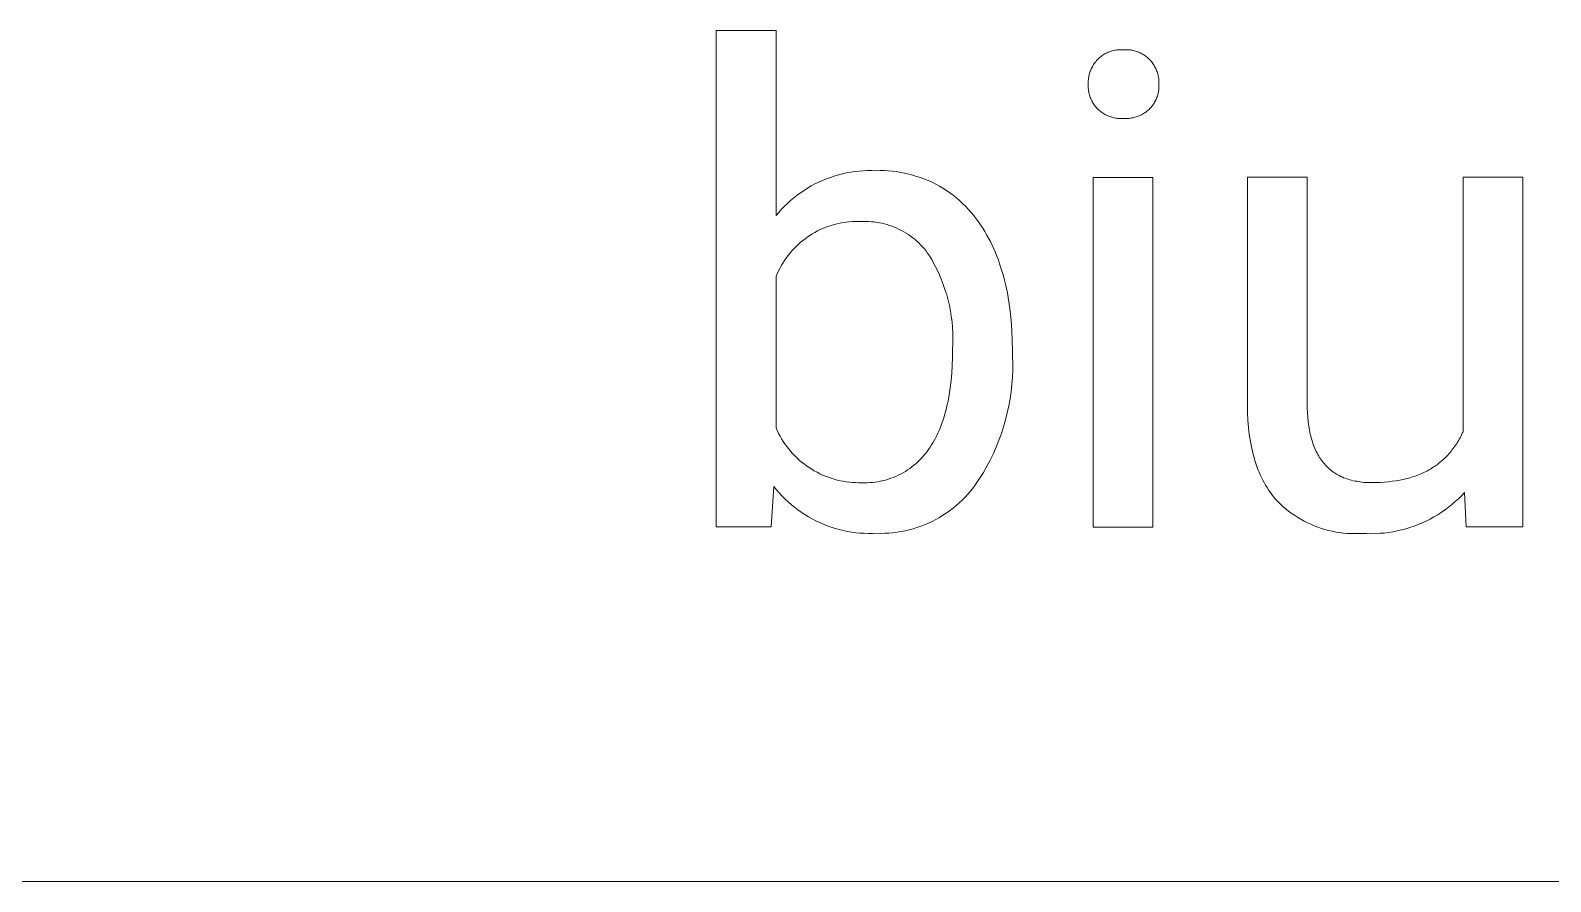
# Model space of a CAD drawing. Header units: millimetres. Extents: x 1434 to 4837, y 1889 to 4267.
# Drawn here: x 3683.2 to 3787.1, y 2079.7 to 2138 of the extents above; entities that cross this region are included whole.
import ezdxf

# ---------------------------------------------------------------- set-up
doc = ezdxf.new("R2010")
doc.units = ezdxf.units.MM
doc.header["$MEASUREMENT"] = 0
doc.layers.add('Domyślny', color=7, linetype='Continuous', true_color=0x000000)

msp = doc.modelspace()

# ---------------------------------------------------------------- linework, layer by layer
at = {"layer": 'Domyślny', "color": 18, "lineweight": 15, "true_color": 0x000000}
for p, q in [((3730.06, 2104), (3730.06, 2137.99)), ((3730.06, 2137.99), (3734.16, 2137.99)), ((3734.16, 2137.99), (3734.16, 2125.31)), ((3756.19, 2136.03), (3756.24, 2136.09)), ((3756.24, 2136.09), (3756.3, 2136.14)), ((3756.3, 2136.14), (3756.36, 2136.19)), ((3756.36, 2136.19), (3756.42, 2136.23)), ((3756.42, 2136.23), (3756.48, 2136.28)), ((3756.48, 2136.28), (3756.55, 2136.32)), ((3756.55, 2136.32), (3756.61, 2136.36)), ((3756.61, 2136.36), (3756.68, 2136.4)), ((3756.68, 2136.4), (3756.74, 2136.43)), ((3756.74, 2136.43), (3756.81, 2136.46)), ((3756.81, 2136.46), (3756.88, 2136.49)), ((3756.88, 2136.49), (3756.95, 2136.52)), ((3756.95, 2136.52), (3757.02, 2136.55)), ((3757.02, 2136.55), (3757.1, 2136.57)), ((3757.1, 2136.57), (3757.17, 2136.59)), ((3757.17, 2136.59), (3757.24, 2136.61)), ((3757.24, 2136.61), (3757.32, 2136.63)), ((3757.32, 2136.63), (3757.39, 2136.64)), ((3757.39, 2136.64), (3757.47, 2136.65)), ((3757.47, 2136.65), (3757.54, 2136.66)), ((3757.54, 2136.66), (3757.62, 2136.66)), ((3757.62, 2136.66), (3757.7, 2136.67)), ((3757.7, 2136.67), (3757.77, 2136.67)), ((3757.77, 2136.67), (3757.85, 2136.66)), ((3757.85, 2136.66), (3757.93, 2136.66)), ((3757.93, 2136.66), (3758, 2136.66)), ((3758, 2136.66), (3758.08, 2136.67)), ((3758.08, 2136.67), (3758.16, 2136.67)), ((3758.16, 2136.67), (3758.23, 2136.66)), ((3758.23, 2136.66), (3758.31, 2136.66)), ((3758.31, 2136.66), (3758.39, 2136.65)), ((3758.39, 2136.65), (3758.46, 2136.64)), ((3758.46, 2136.64), (3758.54, 2136.63)), ((3758.54, 2136.63), (3758.61, 2136.61)), ((3758.61, 2136.61), (3758.69, 2136.59)), ((3758.69, 2136.59), (3758.76, 2136.57)), ((3758.76, 2136.57), (3758.83, 2136.55)), ((3758.83, 2136.55), (3758.91, 2136.52)), ((3758.91, 2136.52), (3758.98, 2136.49)), ((3758.98, 2136.49), (3759.05, 2136.46)), ((3759.05, 2136.46), (3759.12, 2136.43)), ((3759.12, 2136.43), (3759.19, 2136.39)), ((3759.19, 2136.39), (3759.25, 2136.36)), ((3759.25, 2136.36), (3759.32, 2136.32)), ((3759.32, 2136.32), (3759.38, 2136.27)), ((3759.38, 2136.27), (3759.45, 2136.23)), ((3759.45, 2136.23), (3759.51, 2136.18)), ((3759.51, 2136.18), (3759.57, 2136.14)), ((3759.57, 2136.14), (3759.63, 2136.09)), ((3759.63, 2136.09), (3759.68, 2136.03)), ((3755.59, 2134.96), (3755.61, 2135.04)), ((3755.61, 2135.04), (3755.63, 2135.12)), ((3755.63, 2135.12), (3755.66, 2135.2)), ((3755.66, 2135.2), (3755.69, 2135.27)), ((3755.69, 2135.27), (3755.73, 2135.35)), ((3755.73, 2135.35), (3755.76, 2135.43)), ((3755.76, 2135.43), (3755.8, 2135.5)), ((3755.8, 2135.5), (3755.84, 2135.57)), ((3755.84, 2135.57), (3755.88, 2135.65)), ((3755.88, 2135.65), (3755.93, 2135.72)), ((3755.93, 2135.72), (3755.98, 2135.78)), ((3755.98, 2135.78), (3756.03, 2135.85)), ((3756.03, 2135.85), (3756.08, 2135.92)), ((3756.08, 2135.92), (3756.13, 2135.98)), ((3756.13, 2135.98), (3756.19, 2136.03)), ((3759.68, 2136.03), (3759.74, 2135.98)), ((3759.74, 2135.98), (3759.79, 2135.92)), ((3759.79, 2135.92), (3759.84, 2135.86)), ((3759.84, 2135.86), (3759.89, 2135.79)), ((3759.89, 2135.79), (3759.94, 2135.73)), ((3759.94, 2135.73), (3759.98, 2135.66)), ((3759.98, 2135.66), (3760.02, 2135.59)), ((3760.02, 2135.59), (3760.06, 2135.52)), ((3760.06, 2135.52), (3760.1, 2135.45)), ((3760.1, 2135.45), (3760.14, 2135.38)), ((3760.14, 2135.38), (3760.17, 2135.31)), ((3760.17, 2135.31), (3760.2, 2135.23)), ((3760.2, 2135.23), (3760.23, 2135.16)), ((3760.23, 2135.16), (3760.25, 2135.08)), ((3760.25, 2135.08), (3760.28, 2135.01)), ((3755.51, 2134.46), (3755.52, 2134.54)), ((3755.51, 2134.38), (3755.51, 2134.46)), ((3755.51, 2134.29), (3755.51, 2134.38)), ((3755.51, 2134.21), (3755.51, 2134.29)), ((3755.51, 2134.13), (3755.51, 2134.21)), ((3755.52, 2134.04), (3755.51, 2134.13)), ((3755.52, 2134.54), (3755.53, 2134.63)), ((3755.53, 2133.96), (3755.52, 2134.04)), ((3755.53, 2134.63), (3755.54, 2134.71)), ((3755.54, 2134.71), (3755.55, 2134.79)), ((3755.55, 2134.79), (3755.57, 2134.87)), ((3755.57, 2134.87), (3755.59, 2134.96)), ((3760.28, 2135.01), (3760.3, 2134.93)), ((3760.3, 2134.93), (3760.31, 2134.85)), ((3760.31, 2134.85), (3760.33, 2134.77)), ((3760.33, 2134.77), (3760.34, 2134.69)), ((3760.34, 2134.69), (3760.35, 2134.61)), ((3760.35, 2133.98), (3760.34, 2133.9)), ((3760.35, 2134.61), (3760.36, 2134.53)), ((3760.36, 2134.05), (3760.35, 2133.98)), ((3760.36, 2134.53), (3760.36, 2134.45)), ((3760.36, 2134.45), (3760.36, 2134.37)), ((3760.36, 2134.37), (3760.36, 2134.29)), ((3760.36, 2134.29), (3760.36, 2134.21)), ((3760.36, 2134.21), (3760.36, 2134.13)), ((3760.36, 2134.13), (3760.36, 2134.05)), ((3755.54, 2133.88), (3755.53, 2133.96)), ((3755.55, 2133.8), (3755.54, 2133.88)), ((3755.57, 2133.72), (3755.55, 2133.8)), ((3755.59, 2133.64), (3755.57, 2133.72)), ((3755.61, 2133.56), (3755.59, 2133.64)), ((3755.63, 2133.48), (3755.61, 2133.56)), ((3755.66, 2133.4), (3755.63, 2133.48)), ((3755.69, 2133.33), (3755.66, 2133.4)), ((3755.73, 2133.25), (3755.69, 2133.33)), ((3755.76, 2133.18), (3755.73, 2133.25)), ((3755.8, 2133.1), (3755.76, 2133.18)), ((3755.84, 2133.03), (3755.8, 2133.1)), ((3755.88, 2132.96), (3755.84, 2133.03)), ((3755.93, 2132.89), (3755.88, 2132.96)), ((3759.98, 2132.95), (3759.94, 2132.88)), ((3760.02, 2133.01), (3759.98, 2132.95)), ((3760.06, 2133.08), (3760.02, 2133.01)), ((3760.1, 2133.15), (3760.06, 2133.08)), ((3760.14, 2133.22), (3760.1, 2133.15)), ((3760.17, 2133.29), (3760.14, 2133.22)), ((3760.2, 2133.37), (3760.17, 2133.29)), ((3760.23, 2133.44), (3760.2, 2133.37)), ((3760.25, 2133.51), (3760.23, 2133.44)), ((3760.28, 2133.59), (3760.25, 2133.51)), ((3760.3, 2133.67), (3760.28, 2133.59)), ((3760.31, 2133.74), (3760.3, 2133.67)), ((3760.33, 2133.82), (3760.31, 2133.74)), ((3760.34, 2133.9), (3760.33, 2133.82)), ((3755.98, 2132.83), (3755.93, 2132.89)), ((3756.03, 2132.76), (3755.98, 2132.83)), ((3756.08, 2132.7), (3756.03, 2132.76)), ((3756.13, 2132.64), (3756.08, 2132.7)), ((3756.19, 2132.58), (3756.13, 2132.64)), ((3756.25, 2132.53), (3756.19, 2132.58)), ((3756.31, 2132.48), (3756.25, 2132.53)), ((3756.37, 2132.43), (3756.31, 2132.48)), ((3756.44, 2132.38), (3756.37, 2132.43)), ((3756.5, 2132.34), (3756.44, 2132.38)), ((3756.57, 2132.3), (3756.5, 2132.34)), ((3756.64, 2132.26), (3756.57, 2132.3)), ((3756.7, 2132.22), (3756.64, 2132.26)), ((3756.78, 2132.18), (3756.7, 2132.22)), ((3756.85, 2132.15), (3756.78, 2132.18)), ((3756.92, 2132.12), (3756.85, 2132.15)), ((3756.99, 2132.09), (3756.92, 2132.12)), ((3757.07, 2132.07), (3756.99, 2132.09)), ((3757.14, 2132.05), (3757.07, 2132.07)), ((3757.22, 2132.03), (3757.14, 2132.05)), ((3757.3, 2132.01), (3757.22, 2132.03)), ((3757.38, 2131.99), (3757.3, 2132.01)), ((3757.45, 2131.98), (3757.38, 2131.99)), ((3757.53, 2131.97), (3757.45, 2131.98)), ((3757.61, 2131.97), (3757.53, 2131.97)), ((3757.69, 2131.96), (3757.61, 2131.97)), ((3757.77, 2131.96), (3757.69, 2131.96)), ((3757.85, 2131.96), (3757.77, 2131.96)), ((3757.93, 2131.97), (3757.85, 2131.96)), ((3758, 2131.96), (3757.93, 2131.97)), ((3758.08, 2131.96), (3758, 2131.96)), ((3758.16, 2131.96), (3758.08, 2131.96)), ((3758.24, 2131.97), (3758.16, 2131.96)), ((3758.32, 2131.97), (3758.24, 2131.97)), ((3758.4, 2131.98), (3758.32, 2131.97)), ((3758.48, 2132), (3758.4, 2131.98)), ((3758.56, 2132.01), (3758.48, 2132)), ((3758.64, 2132.03), (3758.56, 2132.01)), ((3758.71, 2132.05), (3758.64, 2132.03)), ((3758.79, 2132.07), (3758.71, 2132.05)), ((3758.87, 2132.1), (3758.79, 2132.07)), ((3758.94, 2132.12), (3758.87, 2132.1)), ((3759.01, 2132.15), (3758.94, 2132.12)), ((3759.09, 2132.19), (3759.01, 2132.15)), ((3759.16, 2132.22), (3759.09, 2132.19)), ((3759.23, 2132.26), (3759.16, 2132.22)), ((3759.3, 2132.3), (3759.23, 2132.26)), ((3759.37, 2132.34), (3759.3, 2132.3)), ((3759.43, 2132.38), (3759.37, 2132.34)), ((3759.5, 2132.43), (3759.43, 2132.38)), ((3759.56, 2132.48), (3759.5, 2132.43)), ((3759.62, 2132.53), (3759.56, 2132.48)), ((3759.68, 2132.58), (3759.62, 2132.53)), ((3759.74, 2132.64), (3759.68, 2132.58)), ((3759.79, 2132.7), (3759.74, 2132.64)), ((3759.84, 2132.76), (3759.79, 2132.7)), ((3759.89, 2132.82), (3759.84, 2132.76)), ((3759.94, 2132.88), (3759.89, 2132.82)), ((3737.34, 2127.72), (3737.61, 2127.83)), ((3737.61, 2127.83), (3737.88, 2127.93)), ((3737.88, 2127.93), (3738.15, 2128.02)), ((3738.15, 2128.02), (3738.43, 2128.1)), ((3738.43, 2128.1), (3738.71, 2128.17)), ((3738.71, 2128.17), (3738.99, 2128.23)), ((3738.99, 2128.23), (3739.27, 2128.28)), ((3739.27, 2128.28), (3739.56, 2128.32)), ((3739.56, 2128.32), (3739.84, 2128.36)), ((3739.84, 2128.36), (3740.13, 2128.38)), ((3740.13, 2128.38), (3740.42, 2128.39)), ((3740.42, 2128.39), (3740.71, 2128.39)), ((3740.71, 2128.39), (3740.99, 2128.38)), ((3740.99, 2128.38), (3741.28, 2128.39)), ((3741.28, 2128.39), (3741.56, 2128.39)), ((3741.56, 2128.39), (3741.84, 2128.37)), ((3741.84, 2128.37), (3742.12, 2128.35)), ((3742.12, 2128.35), (3742.41, 2128.32)), ((3742.41, 2128.32), (3742.69, 2128.27)), ((3742.69, 2128.27), (3742.96, 2128.22)), ((3742.96, 2128.22), (3743.24, 2128.16)), ((3743.24, 2128.16), (3743.51, 2128.09)), ((3743.51, 2128.09), (3743.78, 2128)), ((3743.78, 2128), (3744.05, 2127.91)), ((3744.05, 2127.91), (3744.32, 2127.81)), ((3744.32, 2127.81), (3744.58, 2127.71)), ((3755.85, 2103.99), (3755.85, 2127.93)), ((3755.85, 2127.93), (3759.94, 2127.93)), ((3759.94, 2127.93), (3759.94, 2103.99)), ((3766.41, 2112.36), (3766.41, 2127.94)), ((3766.41, 2127.94), (3770.5, 2127.94)), ((3770.5, 2127.94), (3770.5, 2112.47)), ((3781.16, 2110.52), (3781.16, 2127.94)), ((3781.16, 2127.94), (3785.26, 2127.94)), ((3785.26, 2127.94), (3785.26, 2104)), ((3735.38, 2126.53), (3735.6, 2126.71)), ((3735.6, 2126.71), (3735.84, 2126.88)), ((3735.84, 2126.88), (3736.08, 2127.04)), ((3736.08, 2127.04), (3736.32, 2127.2)), ((3736.32, 2127.2), (3736.57, 2127.34)), ((3736.57, 2127.34), (3736.82, 2127.48)), ((3736.82, 2127.48), (3737.08, 2127.6)), ((3737.08, 2127.6), (3737.34, 2127.72)), ((3744.58, 2127.71), (3744.84, 2127.59)), ((3744.84, 2127.59), (3745.09, 2127.46)), ((3745.09, 2127.46), (3745.34, 2127.32)), ((3745.34, 2127.32), (3745.58, 2127.18)), ((3745.58, 2127.18), (3745.82, 2127.03)), ((3745.82, 2127.03), (3746.05, 2126.87)), ((3746.05, 2126.87), (3746.28, 2126.7)), ((3746.28, 2126.7), (3746.5, 2126.52)), ((3734.35, 2125.53), (3734.54, 2125.75)), ((3734.54, 2125.75), (3734.74, 2125.95)), ((3734.74, 2125.95), (3734.94, 2126.15)), ((3734.94, 2126.15), (3735.16, 2126.35)), ((3735.16, 2126.35), (3735.38, 2126.53)), ((3746.5, 2126.52), (3746.72, 2126.34)), ((3746.72, 2126.34), (3746.92, 2126.15)), ((3746.92, 2126.15), (3747.13, 2125.95)), ((3747.13, 2125.95), (3747.32, 2125.74)), ((3747.32, 2125.74), (3747.51, 2125.53)), ((3734.16, 2125.31), (3734.35, 2125.53)), ((3737.95, 2124.64), (3737.76, 2124.58)), ((3738.15, 2124.7), (3737.95, 2124.64)), ((3738.35, 2124.75), (3738.15, 2124.7)), ((3738.55, 2124.79), (3738.35, 2124.75)), ((3738.75, 2124.83), (3738.55, 2124.79)), ((3738.95, 2124.86), (3738.75, 2124.83)), ((3739.15, 2124.88), (3738.95, 2124.86)), ((3739.36, 2124.9), (3739.15, 2124.88)), ((3739.56, 2124.91), (3739.36, 2124.9)), ((3739.77, 2124.91), (3739.56, 2124.91)), ((3739.97, 2124.9), (3739.77, 2124.91)), ((3740.15, 2124.91), (3739.97, 2124.9)), ((3740.33, 2124.91), (3740.15, 2124.91)), ((3740.51, 2124.91), (3740.33, 2124.91)), ((3740.69, 2124.89), (3740.51, 2124.91)), ((3740.87, 2124.88), (3740.69, 2124.89)), ((3741.05, 2124.85), (3740.87, 2124.88)), ((3741.23, 2124.82), (3741.05, 2124.85)), ((3741.41, 2124.79), (3741.23, 2124.82)), ((3741.58, 2124.75), (3741.41, 2124.79)), ((3741.75, 2124.7), (3741.58, 2124.75)), ((3741.93, 2124.64), (3741.75, 2124.7)), ((3742.1, 2124.58), (3741.93, 2124.64)), ((3747.51, 2125.53), (3747.69, 2125.31)), ((3747.69, 2125.31), (3747.86, 2125.09)), ((3747.86, 2125.09), (3748.01, 2124.88)), ((3748.01, 2124.88), (3748.16, 2124.67)), ((3748.16, 2124.67), (3748.3, 2124.45)), ((3735.97, 2123.59), (3735.81, 2123.46)), ((3736.13, 2123.71), (3735.97, 2123.59)), ((3736.3, 2123.83), (3736.13, 2123.71)), ((3736.47, 2123.95), (3736.3, 2123.83)), ((3736.64, 2124.06), (3736.47, 2123.95)), ((3736.82, 2124.16), (3736.64, 2124.06)), ((3737, 2124.26), (3736.82, 2124.16)), ((3737.19, 2124.35), (3737, 2124.26)), ((3737.37, 2124.43), (3737.19, 2124.35)), ((3737.56, 2124.51), (3737.37, 2124.43)), ((3737.76, 2124.58), (3737.56, 2124.51)), ((3742.26, 2124.52), (3742.1, 2124.58)), ((3742.43, 2124.45), (3742.26, 2124.52)), ((3742.59, 2124.37), (3742.43, 2124.45)), ((3742.75, 2124.29), (3742.59, 2124.37)), ((3742.91, 2124.2), (3742.75, 2124.29)), ((3743.07, 2124.11), (3742.91, 2124.2)), ((3743.22, 2124.01), (3743.07, 2124.11)), ((3743.36, 2123.91), (3743.22, 2124.01)), ((3743.51, 2123.8), (3743.36, 2123.91)), ((3743.65, 2123.69), (3743.51, 2123.8)), ((3743.79, 2123.57), (3743.65, 2123.69)), ((3743.92, 2123.45), (3743.79, 2123.57)), ((3748.3, 2124.45), (3748.44, 2124.23)), ((3748.44, 2124.23), (3748.57, 2124)), ((3748.57, 2124), (3748.7, 2123.77)), ((3748.7, 2123.77), (3748.83, 2123.53)), ((3734.97, 2122.56), (3734.85, 2122.4)), ((3735.1, 2122.72), (3734.97, 2122.56)), ((3735.23, 2122.88), (3735.1, 2122.72)), ((3735.37, 2123.03), (3735.23, 2122.88)), ((3735.51, 2123.18), (3735.37, 2123.03)), ((3735.66, 2123.32), (3735.51, 2123.18)), ((3735.81, 2123.46), (3735.66, 2123.32)), ((3744.05, 2123.32), (3743.92, 2123.45)), ((3744.17, 2123.19), (3744.05, 2123.32)), ((3744.29, 2123.05), (3744.17, 2123.19)), ((3744.4, 2122.92), (3744.29, 2123.05)), ((3744.51, 2122.77), (3744.4, 2122.92)), ((3744.62, 2122.63), (3744.51, 2122.77)), ((3744.81, 2122.3), (3744.62, 2122.63)), ((3748.83, 2123.53), (3748.94, 2123.29)), ((3748.94, 2123.29), (3749.06, 2123.04)), ((3749.06, 2123.04), (3749.17, 2122.79)), ((3749.17, 2122.79), (3749.27, 2122.54)), ((3749.27, 2122.54), (3749.37, 2122.28)), ((3734.33, 2121.52), (3734.24, 2121.33)), ((3734.42, 2121.7), (3734.33, 2121.52)), ((3734.52, 2121.88), (3734.42, 2121.7)), ((3734.62, 2122.06), (3734.52, 2121.88)), ((3734.73, 2122.23), (3734.62, 2122.06)), ((3734.85, 2122.4), (3734.73, 2122.23)), ((3744.99, 2121.97), (3744.81, 2122.3)), ((3745.16, 2121.64), (3744.99, 2121.97)), ((3745.32, 2121.3), (3745.16, 2121.64)), ((3749.37, 2122.28), (3749.46, 2122.01)), ((3749.46, 2122.01), (3749.55, 2121.74)), ((3749.55, 2121.74), (3749.64, 2121.47)), ((3734.24, 2121.33), (3734.16, 2121.14)), ((3734.16, 2121.14), (3734.16, 2110.79)), ((3745.47, 2120.95), (3745.32, 2121.3)), ((3745.6, 2120.6), (3745.47, 2120.95)), ((3745.72, 2120.25), (3745.6, 2120.6)), ((3749.64, 2121.47), (3749.72, 2121.19)), ((3749.72, 2121.19), (3749.79, 2120.9)), ((3749.79, 2120.9), (3749.86, 2120.61)), ((3749.86, 2120.61), (3749.93, 2120.32)), ((3745.84, 2119.89), (3745.72, 2120.25)), ((3745.93, 2119.52), (3745.84, 2119.89)), ((3746.02, 2119.16), (3745.93, 2119.52)), ((3749.93, 2120.32), (3749.99, 2120.02)), ((3749.99, 2120.02), (3750.04, 2119.71)), ((3750.04, 2119.71), (3750.09, 2119.41)), ((3746.09, 2118.79), (3746.02, 2119.16)), ((3746.15, 2118.42), (3746.09, 2118.79)), ((3746.2, 2118.04), (3746.15, 2118.42)), ((3750.09, 2119.41), (3750.18, 2118.77)), ((3750.18, 2118.77), (3750.24, 2118.12)), ((3746.23, 2117.67), (3746.2, 2118.04)), ((3746.25, 2117.29), (3746.23, 2117.67)), ((3750.24, 2118.12), (3750.29, 2117.45)), ((3750.29, 2117.45), (3750.32, 2116.76)), ((3746.24, 2116.17), (3746.26, 2116.54)), ((3746.26, 2116.92), (3746.25, 2117.29)), ((3746.26, 2116.54), (3746.26, 2116.92)), ((3750.32, 2116.76), (3750.33, 2116.05)), ((3746.21, 2115.06), (3746.23, 2115.6)), ((3746.23, 2115.6), (3746.24, 2116.17)), ((3750.33, 2116.05), (3750.33, 2115.7)), ((3750.33, 2115.7), (3750.35, 2115.21)), ((3746.14, 2114.02), (3746.18, 2114.53)), ((3746.18, 2114.53), (3746.21, 2115.06)), ((3750.33, 2114.23), (3750.29, 2113.74)), ((3750.35, 2114.72), (3750.33, 2114.23)), ((3750.35, 2115.21), (3750.35, 2114.72)), ((3746.01, 2113.05), (3746.08, 2113.53)), ((3746.08, 2113.53), (3746.14, 2114.02)), ((3750.24, 2113.25), (3750.17, 2112.77)), ((3750.29, 2113.74), (3750.24, 2113.25)), ((3745.78, 2111.95), (3745.83, 2112.16)), ((3745.83, 2112.16), (3745.88, 2112.38)), ((3745.88, 2112.38), (3745.93, 2112.6)), ((3745.93, 2112.6), (3746.01, 2113.05)), ((3750.09, 2112.29), (3749.98, 2111.81)), ((3750.17, 2112.77), (3750.09, 2112.29)), ((3766.42, 2111.82), (3766.41, 2112.36)), ((3770.5, 2112.47), (3770.5, 2112.14)), ((3770.5, 2112.14), (3770.52, 2111.81)), ((3745.46, 2110.96), (3745.53, 2111.15)), ((3745.53, 2111.15), (3745.6, 2111.34)), ((3745.6, 2111.34), (3745.66, 2111.54)), ((3745.66, 2111.54), (3745.72, 2111.74)), ((3745.72, 2111.74), (3745.78, 2111.95)), ((3749.87, 2111.33), (3749.73, 2110.86)), ((3749.98, 2111.81), (3749.87, 2111.33)), ((3766.44, 2111.3), (3766.42, 2111.82)), ((3766.48, 2110.8), (3766.44, 2111.3)), ((3770.52, 2111.81), (3770.54, 2111.5)), ((3770.54, 2111.5), (3770.57, 2111.2)), ((3770.57, 2111.2), (3770.61, 2110.9)), ((3734.16, 2110.79), (3734.25, 2110.59)), ((3734.25, 2110.59), (3734.34, 2110.4)), ((3734.34, 2110.4), (3734.44, 2110.22)), ((3734.44, 2110.22), (3734.54, 2110.03)), ((3744.98, 2109.92), (3745.07, 2110.08)), ((3745.07, 2110.08), (3745.16, 2110.25)), ((3745.16, 2110.25), (3745.24, 2110.42)), ((3745.24, 2110.42), (3745.32, 2110.59)), ((3745.32, 2110.59), (3745.39, 2110.77)), ((3745.39, 2110.77), (3745.46, 2110.96)), ((3749.58, 2110.39), (3749.41, 2109.93)), ((3749.73, 2110.86), (3749.58, 2110.39)), ((3766.51, 2110.56), (3766.48, 2110.8)), ((3766.54, 2110.32), (3766.51, 2110.56)), ((3766.58, 2110.08), (3766.54, 2110.32)), ((3766.61, 2109.85), (3766.58, 2110.08)), ((3770.61, 2110.9), (3770.63, 2110.76)), ((3770.63, 2110.76), (3770.65, 2110.62)), ((3770.65, 2110.62), (3770.68, 2110.49)), ((3770.68, 2110.49), (3770.71, 2110.35)), ((3770.71, 2110.35), (3770.74, 2110.22)), ((3770.74, 2110.22), (3770.78, 2110.09)), ((3770.78, 2110.09), (3770.81, 2109.97)), ((3780.9, 2110), (3780.96, 2110.1)), ((3780.96, 2110.1), (3781.01, 2110.2)), ((3781.01, 2110.2), (3781.06, 2110.31)), ((3781.06, 2110.31), (3781.11, 2110.41)), ((3781.11, 2110.41), (3781.16, 2110.52)), ((3734.54, 2110.03), (3734.66, 2109.85)), ((3734.66, 2109.85), (3734.77, 2109.68)), ((3734.77, 2109.68), (3734.9, 2109.51)), ((3734.9, 2109.51), (3735.03, 2109.34)), ((3735.03, 2109.34), (3735.16, 2109.18)), ((3735.16, 2109.18), (3735.3, 2109.02)), ((3735.3, 2109.02), (3735.45, 2108.87)), ((3744.26, 2108.87), (3744.38, 2109.02)), ((3744.38, 2109.02), (3744.49, 2109.16)), ((3744.49, 2109.16), (3744.6, 2109.31)), ((3744.6, 2109.31), (3744.7, 2109.46)), ((3744.7, 2109.46), (3744.8, 2109.61)), ((3744.8, 2109.61), (3744.89, 2109.76)), ((3744.89, 2109.76), (3744.98, 2109.92)), ((3749.03, 2109.03), (3748.82, 2108.58)), ((3749.23, 2109.47), (3749.03, 2109.03)), ((3749.41, 2109.93), (3749.23, 2109.47)), ((3766.66, 2109.62), (3766.61, 2109.85)), ((3766.7, 2109.4), (3766.66, 2109.62)), ((3766.75, 2109.18), (3766.7, 2109.4)), ((3766.81, 2108.96), (3766.75, 2109.18)), ((3770.81, 2109.97), (3770.85, 2109.84)), ((3770.85, 2109.84), (3770.89, 2109.72)), ((3770.89, 2109.72), (3770.93, 2109.6)), ((3770.93, 2109.6), (3770.98, 2109.49)), ((3770.98, 2109.49), (3771.02, 2109.37)), ((3771.02, 2109.37), (3771.07, 2109.26)), ((3771.07, 2109.26), (3771.12, 2109.16)), ((3771.12, 2109.16), (3771.18, 2109.05)), ((3771.18, 2109.05), (3771.23, 2108.95)), ((3780.19, 2109), (3780.26, 2109.08)), ((3780.26, 2109.08), (3780.34, 2109.16)), ((3780.34, 2109.16), (3780.4, 2109.25)), ((3780.4, 2109.25), (3780.47, 2109.34)), ((3780.47, 2109.34), (3780.54, 2109.43)), ((3780.54, 2109.43), (3780.6, 2109.52)), ((3780.6, 2109.52), (3780.66, 2109.61)), ((3780.66, 2109.61), (3780.73, 2109.71)), ((3780.73, 2109.71), (3780.79, 2109.8)), ((3780.79, 2109.8), (3780.84, 2109.9)), ((3780.84, 2109.9), (3780.9, 2110)), ((3735.45, 2108.87), (3735.6, 2108.72)), ((3735.6, 2108.72), (3735.75, 2108.58)), ((3735.75, 2108.58), (3735.91, 2108.44)), ((3735.91, 2108.44), (3736.08, 2108.31)), ((3736.08, 2108.31), (3736.25, 2108.18)), ((3736.25, 2108.18), (3736.42, 2108.06)), ((3736.42, 2108.06), (3736.6, 2107.95)), ((3743.16, 2107.9), (3743.31, 2108)), ((3743.31, 2108), (3743.46, 2108.11)), ((3743.46, 2108.11), (3743.6, 2108.23)), ((3743.6, 2108.23), (3743.74, 2108.35)), ((3743.74, 2108.35), (3743.88, 2108.47)), ((3743.88, 2108.47), (3744.01, 2108.6)), ((3744.01, 2108.6), (3744.14, 2108.74)), ((3744.14, 2108.74), (3744.26, 2108.87)), ((3748.59, 2108.15), (3748.35, 2107.72)), ((3748.82, 2108.58), (3748.59, 2108.15)), ((3766.86, 2108.75), (3766.81, 2108.96)), ((3766.92, 2108.54), (3766.86, 2108.75)), ((3766.99, 2108.34), (3766.92, 2108.54)), ((3767.06, 2108.14), (3766.99, 2108.34)), ((3767.13, 2107.94), (3767.06, 2108.14)), ((3771.23, 2108.95), (3771.29, 2108.85)), ((3771.29, 2108.85), (3771.35, 2108.75)), ((3771.35, 2108.75), (3771.41, 2108.66)), ((3771.41, 2108.66), (3771.47, 2108.57)), ((3771.47, 2108.57), (3771.54, 2108.48)), ((3771.54, 2108.48), (3771.61, 2108.39)), ((3771.61, 2108.39), (3771.68, 2108.31)), ((3771.68, 2108.31), (3771.75, 2108.23)), ((3771.75, 2108.23), (3771.82, 2108.15)), ((3771.82, 2108.15), (3771.9, 2108.07)), ((3771.9, 2108.07), (3771.98, 2108)), ((3771.98, 2108), (3772.06, 2107.93)), ((3778.93, 2107.96), (3779.02, 2108.02)), ((3779.02, 2108.02), (3779.12, 2108.08)), ((3779.12, 2108.08), (3779.21, 2108.14)), ((3779.21, 2108.14), (3779.3, 2108.2)), ((3779.3, 2108.2), (3779.39, 2108.26)), ((3779.39, 2108.26), (3779.47, 2108.33)), ((3779.47, 2108.33), (3779.56, 2108.4)), ((3779.56, 2108.4), (3779.64, 2108.47)), ((3779.64, 2108.47), (3779.73, 2108.54)), ((3779.73, 2108.54), (3779.81, 2108.61)), ((3779.81, 2108.61), (3779.89, 2108.68)), ((3779.89, 2108.68), (3779.97, 2108.76)), ((3779.97, 2108.76), (3780.04, 2108.84)), ((3780.04, 2108.84), (3780.12, 2108.92)), ((3780.12, 2108.92), (3780.19, 2109)), ((3736.6, 2107.95), (3736.78, 2107.84)), ((3736.78, 2107.84), (3736.97, 2107.74)), ((3736.97, 2107.74), (3737.16, 2107.64)), ((3737.16, 2107.64), (3737.35, 2107.55)), ((3737.35, 2107.55), (3737.54, 2107.47)), ((3737.54, 2107.47), (3737.74, 2107.4)), ((3737.74, 2107.4), (3737.94, 2107.33)), ((3737.94, 2107.33), (3738.14, 2107.26)), ((3738.14, 2107.26), (3738.34, 2107.21)), ((3738.34, 2107.21), (3738.55, 2107.16)), ((3738.55, 2107.16), (3738.76, 2107.12)), ((3738.76, 2107.12), (3738.97, 2107.09)), ((3738.97, 2107.09), (3739.18, 2107.06)), ((3739.18, 2107.06), (3739.39, 2107.04)), ((3739.39, 2107.04), (3739.6, 2107.03)), ((3739.6, 2107.03), (3739.81, 2107.02)), ((3739.81, 2107.02), (3740.02, 2107.02)), ((3740.02, 2107.02), (3740.2, 2107.02)), ((3740.2, 2107.02), (3740.39, 2107.02)), ((3740.39, 2107.02), (3740.57, 2107.03)), ((3740.57, 2107.03), (3740.75, 2107.04)), ((3740.75, 2107.04), (3740.94, 2107.07)), ((3740.94, 2107.07), (3741.12, 2107.09)), ((3741.12, 2107.09), (3741.3, 2107.13)), ((3741.3, 2107.13), (3741.48, 2107.17)), ((3741.48, 2107.17), (3741.66, 2107.21)), ((3741.66, 2107.21), (3741.84, 2107.27)), ((3741.84, 2107.27), (3742.01, 2107.33)), ((3742.01, 2107.33), (3742.18, 2107.39)), ((3742.18, 2107.39), (3742.35, 2107.46)), ((3742.35, 2107.46), (3742.52, 2107.54)), ((3742.52, 2107.54), (3742.68, 2107.62)), ((3742.68, 2107.62), (3742.85, 2107.71)), ((3742.85, 2107.71), (3743.01, 2107.8)), ((3743.01, 2107.8), (3743.16, 2107.9)), ((3748.09, 2107.31), (3747.81, 2106.9)), ((3748.35, 2107.72), (3748.09, 2107.31)), ((3767.21, 2107.75), (3767.13, 2107.94)), ((3767.29, 2107.57), (3767.21, 2107.75)), ((3767.38, 2107.38), (3767.29, 2107.57)), ((3767.46, 2107.21), (3767.38, 2107.38)), ((3767.56, 2107.03), (3767.46, 2107.21)), ((3767.65, 2106.86), (3767.56, 2107.03)), ((3772.06, 2107.93), (3772.14, 2107.86)), ((3772.14, 2107.86), (3772.23, 2107.8)), ((3772.23, 2107.8), (3772.32, 2107.73)), ((3772.32, 2107.73), (3772.41, 2107.67)), ((3772.41, 2107.67), (3772.5, 2107.62)), ((3772.5, 2107.62), (3772.59, 2107.56)), ((3772.59, 2107.56), (3772.69, 2107.51)), ((3772.69, 2107.51), (3772.79, 2107.46)), ((3772.79, 2107.46), (3772.89, 2107.42)), ((3772.89, 2107.42), (3772.99, 2107.37)), ((3772.99, 2107.37), (3773.09, 2107.33)), ((3773.09, 2107.33), (3773.2, 2107.29)), ((3773.2, 2107.29), (3773.31, 2107.26)), ((3773.31, 2107.26), (3773.42, 2107.22)), ((3773.42, 2107.22), (3773.53, 2107.19)), ((3773.53, 2107.19), (3773.65, 2107.16)), ((3773.65, 2107.16), (3773.77, 2107.14)), ((3773.77, 2107.14), (3773.89, 2107.12)), ((3773.89, 2107.12), (3774.01, 2107.1)), ((3774.01, 2107.1), (3774.13, 2107.08)), ((3774.13, 2107.08), (3774.26, 2107.07)), ((3774.26, 2107.07), (3774.38, 2107.05)), ((3774.38, 2107.05), (3774.51, 2107.04)), ((3774.51, 2107.04), (3774.65, 2107.04)), ((3774.65, 2107.04), (3774.78, 2107.03)), ((3774.78, 2107.03), (3774.92, 2107.03)), ((3774.92, 2107.03), (3775.21, 2107.04)), ((3775.21, 2107.04), (3775.49, 2107.05)), ((3775.49, 2107.05), (3775.77, 2107.06)), ((3775.77, 2107.06), (3776.05, 2107.09)), ((3776.05, 2107.09), (3776.31, 2107.12)), ((3776.31, 2107.12), (3776.57, 2107.16)), ((3776.57, 2107.16), (3776.83, 2107.2)), ((3776.83, 2107.2), (3777.07, 2107.25)), ((3777.07, 2107.25), (3777.31, 2107.31)), ((3777.31, 2107.31), (3777.55, 2107.37)), ((3777.55, 2107.37), (3777.78, 2107.45)), ((3777.78, 2107.45), (3777.89, 2107.48)), ((3777.89, 2107.48), (3778, 2107.52)), ((3778, 2107.52), (3778.11, 2107.57)), ((3778.11, 2107.57), (3778.22, 2107.61)), ((3778.22, 2107.61), (3778.32, 2107.65)), ((3778.32, 2107.65), (3778.43, 2107.7)), ((3778.43, 2107.7), (3778.53, 2107.75)), ((3778.53, 2107.75), (3778.63, 2107.8)), ((3778.63, 2107.8), (3778.73, 2107.85)), ((3778.73, 2107.85), (3778.83, 2107.91)), ((3778.83, 2107.91), (3778.93, 2107.96)), ((3734.02, 2106.76), (3733.82, 2104)), ((3734.2, 2106.54), (3734.02, 2106.76)), ((3734.39, 2106.32), (3734.2, 2106.54)), ((3734.59, 2106.11), (3734.39, 2106.32)), ((3734.79, 2105.91), (3734.59, 2106.11)), ((3735, 2105.71), (3734.79, 2105.91)), ((3747.1, 2106.04), (3746.9, 2105.84)), ((3747.29, 2106.24), (3747.1, 2106.04)), ((3747.47, 2106.45), (3747.29, 2106.24)), ((3747.65, 2106.67), (3747.47, 2106.45)), ((3747.81, 2106.9), (3747.65, 2106.67)), ((3767.75, 2106.69), (3767.65, 2106.86)), ((3767.86, 2106.53), (3767.75, 2106.69)), ((3767.97, 2106.38), (3767.86, 2106.53)), ((3768.08, 2106.22), (3767.97, 2106.38)), ((3768.19, 2106.07), (3768.08, 2106.22)), ((3768.31, 2105.93), (3768.19, 2106.07)), ((3768.44, 2105.79), (3768.31, 2105.93)), ((3780.85, 2105.93), (3780.63, 2105.73)), ((3781.07, 2106.15), (3780.85, 2105.93)), ((3781.27, 2106.36), (3781.07, 2106.15)), ((3781.37, 2104), (3781.27, 2106.36)), ((3735.21, 2105.52), (3735, 2105.71)), ((3735.43, 2105.34), (3735.21, 2105.52)), ((3735.66, 2105.17), (3735.43, 2105.34)), ((3735.89, 2105), (3735.66, 2105.17)), ((3736.13, 2104.85), (3735.89, 2105)), ((3745.81, 2104.95), (3745.58, 2104.8)), ((3746.04, 2105.11), (3745.81, 2104.95)), ((3746.27, 2105.28), (3746.04, 2105.11)), ((3746.48, 2105.46), (3746.27, 2105.28)), ((3746.69, 2105.64), (3746.48, 2105.46)), ((3746.9, 2105.84), (3746.69, 2105.64)), ((3768.62, 2105.6), (3768.44, 2105.79)), ((3768.81, 2105.43), (3768.62, 2105.6)), ((3769, 2105.26), (3768.81, 2105.43)), ((3769.2, 2105.1), (3769, 2105.26)), ((3769.41, 2104.94), (3769.2, 2105.1)), ((3769.62, 2104.8), (3769.41, 2104.94)), ((3779.68, 2105), (3779.43, 2104.83)), ((3779.93, 2105.17), (3779.68, 2105)), ((3780.17, 2105.35), (3779.93, 2105.17)), ((3780.4, 2105.54), (3780.17, 2105.35)), ((3780.63, 2105.73), (3780.4, 2105.54)), ((3733.82, 2104), (3730.06, 2104)), ((3736.38, 2104.7), (3736.13, 2104.85)), ((3736.63, 2104.56), (3736.38, 2104.7)), ((3736.88, 2104.42), (3736.63, 2104.56)), ((3737.14, 2104.3), (3736.88, 2104.42)), ((3737.4, 2104.18), (3737.14, 2104.3)), ((3737.67, 2104.08), (3737.4, 2104.18)), ((3737.94, 2103.98), (3737.67, 2104.08)), ((3738.21, 2103.9), (3737.94, 2103.98)), ((3738.49, 2103.82), (3738.21, 2103.9)), ((3738.76, 2103.75), (3738.49, 2103.82)), ((3743.54, 2103.87), (3743.26, 2103.8)), ((3743.8, 2103.96), (3743.54, 2103.87)), ((3744.07, 2104.05), (3743.8, 2103.96)), ((3744.33, 2104.15), (3744.07, 2104.05)), ((3744.59, 2104.26), (3744.33, 2104.15)), ((3744.84, 2104.38), (3744.59, 2104.26)), ((3745.09, 2104.51), (3744.84, 2104.38)), ((3745.34, 2104.65), (3745.09, 2104.51)), ((3745.58, 2104.8), (3745.34, 2104.65)), ((3759.94, 2103.99), (3755.85, 2103.99)), ((3769.84, 2104.66), (3769.62, 2104.8)), ((3770.06, 2104.52), (3769.84, 2104.66)), ((3770.28, 2104.4), (3770.06, 2104.52)), ((3770.51, 2104.28), (3770.28, 2104.4)), ((3770.75, 2104.18), (3770.51, 2104.28)), ((3770.98, 2104.07), (3770.75, 2104.18)), ((3771.22, 2103.98), (3770.98, 2104.07)), ((3771.47, 2103.9), (3771.22, 2103.98)), ((3771.71, 2103.82), (3771.47, 2103.9)), ((3771.96, 2103.76), (3771.71, 2103.82)), ((3777.24, 2103.87), (3776.94, 2103.79)), ((3777.52, 2103.95), (3777.24, 2103.87)), ((3777.81, 2104.05), (3777.52, 2103.95)), ((3778.09, 2104.16), (3777.81, 2104.05)), ((3778.37, 2104.28), (3778.09, 2104.16)), ((3778.64, 2104.4), (3778.37, 2104.28)), ((3778.91, 2104.54), (3778.64, 2104.4)), ((3779.17, 2104.68), (3778.91, 2104.54)), ((3779.43, 2104.83), (3779.17, 2104.68)), ((3785.26, 2104), (3781.37, 2104)), ((3739.04, 2103.69), (3738.76, 2103.75)), ((3739.33, 2103.64), (3739.04, 2103.69)), ((3739.61, 2103.6), (3739.33, 2103.64)), ((3739.89, 2103.57), (3739.61, 2103.6)), ((3740.18, 2103.56), (3739.89, 2103.57)), ((3740.47, 2103.55), (3740.18, 2103.56)), ((3740.75, 2103.55), (3740.47, 2103.55)), ((3741.04, 2103.56), (3740.75, 2103.55)), ((3741.32, 2103.55), (3741.04, 2103.56)), ((3741.6, 2103.56), (3741.32, 2103.55)), ((3741.88, 2103.57), (3741.6, 2103.56)), ((3742.16, 2103.6), (3741.88, 2103.57)), ((3742.44, 2103.64), (3742.16, 2103.6)), ((3742.72, 2103.68), (3742.44, 2103.64)), ((3742.99, 2103.74), (3742.72, 2103.68)), ((3743.26, 2103.8), (3742.99, 2103.74)), ((3772.21, 2103.7), (3771.96, 2103.76)), ((3772.47, 2103.65), (3772.21, 2103.7)), ((3772.72, 2103.61), (3772.47, 2103.65)), ((3772.97, 2103.58), (3772.72, 2103.61)), ((3773.23, 2103.55), (3772.97, 2103.58)), ((3773.49, 2103.54), (3773.23, 2103.55)), ((3773.75, 2103.54), (3773.49, 2103.54)), ((3774, 2103.54), (3773.75, 2103.54)), ((3774.26, 2103.55), (3774, 2103.54)), ((3774.56, 2103.54), (3774.26, 2103.55)), ((3774.86, 2103.53), (3774.56, 2103.54)), ((3775.16, 2103.54), (3774.86, 2103.53)), ((3775.46, 2103.56), (3775.16, 2103.54)), ((3775.76, 2103.58), (3775.46, 2103.56)), ((3776.06, 2103.62), (3775.76, 2103.58)), ((3776.36, 2103.67), (3776.06, 2103.62)), ((3776.65, 2103.72), (3776.36, 2103.67)), ((3776.94, 2103.79), (3776.65, 2103.72)), ((3551.34, 2079.72), (4837.32, 2079.72))]:
    msp.add_line(p, q, dxfattribs=at)

doc.saveas('drawing.dxf')
